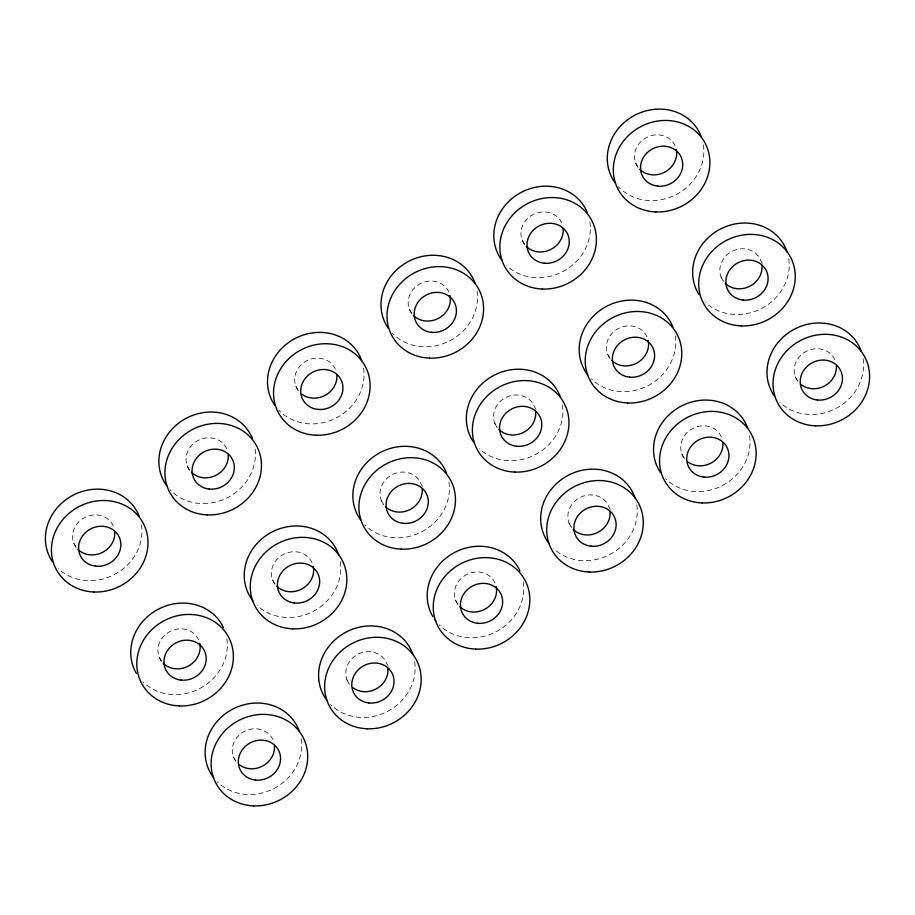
<?xml version="1.0" encoding="UTF-8"?>
<svg xmlns="http://www.w3.org/2000/svg" width="915" height="915" viewBox="0 0 915 915"><rect width="100%" height="100%" fill="white"/><g stroke="black" fill="none" stroke-linecap="round" stroke-linejoin="round"><path stroke-width="0.69" stroke-dasharray="4.58 3.43" d="M762.241 263.291L760.903 260.764A21.537 19.57 -28 0 0 731.485 251.659A21.537 19.57 -28 0 0 723.445 281.294M795.318 376.763L798.669 383.076M720.974 276.822L724.325 283.124M635.605 162.881L638.293 167.925M681.835 453.863L685.198 460.165M607.491 353.911L610.843 360.224M522.133 239.982L524.81 245.026M610.282 509.426L608.933 506.899A21.537 19.57 -28 0 0 579.515 497.794A21.537 19.57 -28 0 0 571.475 527.429M535.927 409.485L534.589 406.958A21.537 19.57 -28 0 0 505.172 397.853A21.537 19.57 -28 0 0 497.131 427.488M569.016 522.957L571.692 528.001M494.66 423.016L497.348 428.06M409.302 309.076L411.979 314.12M422.456 486.574L421.117 484.058A21.537 19.57 -28 0 0 391.7 474.942A21.537 19.57 -28 0 0 383.648 504.588M455.533 600.057L458.884 606.359M381.189 500.105L384.54 506.418M295.82 386.176L298.507 391.22M388.177 666.189L386.839 663.672A21.537 19.57 -28 0 0 357.422 654.557A21.537 19.57 -28 0 0 349.37 684.203M346.911 679.719L350.262 686.033M272.567 579.778L275.918 586.092M187.198 465.838L189.885 470.893M233.428 756.819L236.779 763.133M159.084 656.879L162.435 663.181M73.715 542.938L76.403 547.982M189.668 470.31A21.537 19.57 -28 0 1 197.709 440.675A21.537 19.57 -28 0 1 227.126 449.78M255.136 449.093A49.238 44.732 -28 0 1 226.097 498.355A49.238 44.732 -28 0 1 170.03 489.777M298.29 390.648A21.537 19.57 -28 0 1 306.331 361.002A21.537 19.57 -28 0 1 335.748 370.118M363.587 368.127A49.238 44.732 -28 0 1 335.359 418.372A49.238 44.732 -28 0 1 278.652 410.103M524.592 244.454A21.537 19.57 -28 0 1 532.644 214.808A21.537 19.57 -28 0 1 562.05 223.923M589.9 221.933A49.238 44.732 -28 0 1 562.942 271.526A49.238 44.732 -28 0 1 506.819 265.762M76.185 547.41A21.537 19.57 -28 0 1 84.226 517.776A21.537 19.57 -28 0 1 113.643 526.88M141.482 524.89A49.238 44.732 -28 0 1 114.524 574.494A49.238 44.732 -28 0 1 58.411 568.718M638.075 167.353A21.537 19.57 -28 0 1 646.116 137.719A21.537 19.57 -28 0 1 675.533 146.823M703.372 144.845A49.238 44.732 -28 0 1 675.144 195.089A49.238 44.732 -28 0 1 618.437 186.809M411.773 313.548A21.537 19.57 -28 0 1 419.813 283.913A21.537 19.57 -28 0 1 449.231 293.017M477.07 291.039A49.238 44.732 -28 0 1 448.83 341.284A49.238 44.732 -28 0 1 392.135 333.003M562.428 404.968A49.238 44.732 -28 0 1 535.469 454.572A49.238 44.732 -28 0 1 479.357 448.796M275.026 584.25A21.537 19.57 -28 0 1 283.067 554.616A21.537 19.57 -28 0 1 312.484 563.72M340.323 561.741A49.238 44.732 -28 0 1 313.365 611.334A49.238 44.732 -28 0 1 257.252 605.558M788.741 258.773A49.238 44.732 -28 0 1 761.783 308.378A49.238 44.732 -28 0 1 705.659 302.602M609.962 358.394A21.537 19.57 -28 0 1 618.002 328.748A21.537 19.57 -28 0 1 647.42 337.864M675.259 335.874A49.238 44.732 -28 0 1 647.66 385.798A49.238 44.732 -28 0 1 591.239 378.787M161.555 661.351A21.537 19.57 -28 0 1 169.595 631.705A21.537 19.57 -28 0 1 199.013 640.82M226.851 638.83A49.238 44.732 -28 0 1 199.253 688.755A49.238 44.732 -28 0 1 142.832 681.744M448.956 482.068A49.238 44.732 -28 0 1 421.358 531.992A49.238 44.732 -28 0 1 364.936 524.981M684.306 458.335A21.537 19.57 -28 0 1 692.346 428.689A21.537 19.57 -28 0 1 721.763 437.805M749.602 435.815A49.238 44.732 -28 0 1 722.015 485.739A49.238 44.732 -28 0 1 665.582 478.728M797.788 381.235A21.537 19.57 -28 0 1 805.829 351.6A21.537 19.57 -28 0 1 835.246 360.704M863.085 358.726A49.238 44.732 -28 0 1 836.127 408.319A49.238 44.732 -28 0 1 780.015 402.543M458.003 604.529A21.537 19.57 -28 0 1 466.044 574.883A21.537 19.57 -28 0 1 495.461 583.999M523.3 582.009A49.238 44.732 -28 0 1 495.701 631.933A49.238 44.732 -28 0 1 439.28 624.922M636.771 504.92A49.238 44.732 -28 0 1 609.825 554.513A49.238 44.732 -28 0 1 553.701 548.737M414.678 661.682A49.238 44.732 -28 0 1 387.079 711.607A49.238 44.732 -28 0 1 330.658 704.596M235.898 761.291A21.537 19.57 -28 0 1 243.939 731.657A21.537 19.57 -28 0 1 273.356 740.761M301.195 738.782A49.238 44.732 -28 0 1 273.596 788.707A49.238 44.732 -28 0 1 217.175 781.685"/><path stroke-width="1.37" d="M228.235 454.801A21.537 19.57 -28 0 1 215.357 475.594A21.537 19.57 -28 0 1 191.361 472.254M166.713 485.774A49.238 44.732 -28 0 1 185.665 418.578A49.238 44.732 -28 0 1 252.597 438.96M336.857 375.139A21.537 19.57 -28 0 1 325.237 395.28A21.537 19.57 -28 0 1 301.95 394.262M274.58 405.025A49.238 44.732 -28 0 1 295.568 338.241A49.238 44.732 -28 0 1 361.677 360.521M563.16 228.944A21.537 19.57 -28 0 1 550.292 249.726A21.537 19.57 -28 0 1 526.297 246.387M501.649 259.906A49.238 44.732 -28 0 1 520.601 192.71A49.238 44.732 -28 0 1 587.533 213.103M114.752 531.901A21.537 19.57 -28 0 1 101.874 552.683A21.537 19.57 -28 0 1 77.878 549.343M52.475 561.799A49.238 44.732 -28 0 1 72.823 495.335A49.238 44.732 -28 0 1 139.114 516.06M676.265 149.294A21.537 19.57 -28 0 1 665.022 171.997A21.537 19.57 -28 0 1 639.768 169.286M615.12 182.817A49.238 44.732 -28 0 1 634.713 115.279A49.238 44.732 -28 0 1 701.462 137.227M449.963 295.488A21.537 19.57 -28 0 1 438.72 318.191A21.537 19.57 -28 0 1 413.466 315.481M388.063 327.936A49.238 44.732 -28 0 1 409.039 261.141A49.238 44.732 -28 0 1 475.16 283.421M535.698 411.979A21.537 19.57 -28 0 1 522.82 432.761A21.537 19.57 -28 0 1 498.824 429.421M473.421 441.876A49.238 44.732 -28 0 1 493.768 375.413A49.238 44.732 -28 0 1 560.072 396.138M313.216 566.191A21.537 19.57 -28 0 1 301.973 588.894A21.537 19.57 -28 0 1 276.719 586.183M252.86 600.755A49.238 44.732 -28 0 1 271.663 532.175A49.238 44.732 -28 0 1 338.836 555.371M762.001 265.785A21.537 19.57 -28 0 1 749.133 286.567A21.537 19.57 -28 0 1 725.138 283.227M699.014 294.584A49.238 44.732 -28 0 1 722.004 228.247A49.238 44.732 -28 0 1 787.243 252.414M648.152 340.323A21.537 19.57 -28 0 1 636.909 363.026A21.537 19.57 -28 0 1 611.655 360.327M587.796 374.887A49.238 44.732 -28 0 1 605.341 307.005A49.238 44.732 -28 0 1 672.891 327.044M199.744 643.279A21.537 19.57 -28 0 1 188.501 665.983A21.537 19.57 -28 0 1 163.247 663.284M136.438 673.52A49.238 44.732 -28 0 1 158.203 609.264A49.238 44.732 -28 0 1 223.466 627.61M422.215 489.079A21.537 19.57 -28 0 1 409.348 509.861A21.537 19.57 -28 0 1 385.352 506.521M360.704 520.04A49.238 44.732 -28 0 1 379.656 452.845A49.238 44.732 -28 0 1 446.589 473.227M722.873 442.826A21.537 19.57 -28 0 1 711.252 462.967A21.537 19.57 -28 0 1 687.966 461.961M660.596 472.723A49.238 44.732 -28 0 1 681.583 405.928A49.238 44.732 -28 0 1 747.692 428.209M836.356 365.726A21.537 19.57 -28 0 1 824.735 385.878A21.537 19.57 -28 0 1 801.449 384.86M774.079 395.623A49.238 44.732 -28 0 1 795.055 328.828A49.238 44.732 -28 0 1 861.175 351.108M496.193 586.458A21.537 19.57 -28 0 1 484.95 609.161A21.537 19.57 -28 0 1 459.696 606.462M435.826 621.022A49.238 44.732 -28 0 1 434.293 618.906M432.887 616.699A49.238 44.732 -28 0 1 454.652 552.443A49.238 44.732 -28 0 1 519.914 570.8M610.042 511.92A21.537 19.57 -28 0 1 597.175 532.713A21.537 19.57 -28 0 1 573.179 529.362M549.309 543.933A49.238 44.732 -28 0 1 568.112 475.354A49.238 44.732 -28 0 1 635.285 498.549M387.937 668.693A21.537 19.57 -28 0 1 376.328 688.835A21.537 19.57 -28 0 1 353.03 687.817M327.204 700.696A49.238 44.732 -28 0 1 345.378 632.459A49.238 44.732 -28 0 1 412.768 654.065M274.466 745.782A21.537 19.57 -28 0 1 262.845 765.924A21.537 19.57 -28 0 1 239.558 764.917M213.733 777.796A49.238 44.732 -28 0 1 231.895 709.56A49.238 44.732 -28 0 1 299.285 731.165M207.385 514.893A49.238 44.732 -28 0 0 257.618 447.938A49.238 44.732 -28 0 0 174.593 444.667A49.238 44.732 -28 0 0 207.385 514.893M209.203 489.068A21.537 19.57 -28 0 0 233.165 461.137A21.537 19.57 -28 0 0 197.24 457.294A21.537 19.57 -28 0 0 209.203 489.068M316.007 435.22A49.238 44.732 -28 0 0 366.24 368.265A49.238 44.732 -28 0 0 283.215 365.005A49.238 44.732 -28 0 0 316.007 435.22M317.825 409.394A21.537 19.57 -28 0 0 341.787 381.475A21.537 19.57 -28 0 0 305.862 377.632A21.537 19.57 -28 0 0 317.825 409.394M542.321 289.026A49.238 44.732 -28 0 0 592.543 222.071A49.238 44.732 -28 0 0 509.529 218.811A49.238 44.732 -28 0 0 542.321 289.026M544.128 263.2A21.537 19.57 -28 0 0 568.089 235.281A21.537 19.57 -28 0 0 532.164 231.438A21.537 19.57 -28 0 0 544.128 263.2M93.902 591.994A49.238 44.732 -28 0 0 144.135 525.027A49.238 44.732 -28 0 0 61.111 521.767A49.238 44.732 -28 0 0 93.902 591.994M95.72 566.168A21.537 19.57 -28 0 0 119.682 538.237A21.537 19.57 -28 0 0 83.757 534.394A21.537 19.57 -28 0 0 95.72 566.168M655.792 211.937A49.238 44.732 -28 0 0 706.025 144.982A49.238 44.732 -28 0 0 623.001 141.711A49.238 44.732 -28 0 0 655.792 211.937M657.611 186.111A21.537 19.57 -28 0 0 681.572 158.181A21.537 19.57 -28 0 0 645.647 154.338A21.537 19.57 -28 0 0 657.611 186.111M429.49 358.131A49.238 44.732 -28 0 0 479.723 291.176A49.238 44.732 -28 0 0 396.698 287.905A49.238 44.732 -28 0 0 429.49 358.131M431.297 332.305A21.537 19.57 -28 0 0 455.27 304.375A21.537 19.57 -28 0 0 419.344 300.532A21.537 19.57 -28 0 0 431.297 332.305M514.848 472.071A49.238 44.732 -28 0 0 565.081 405.105A49.238 44.732 -28 0 0 482.068 401.845A49.238 44.732 -28 0 0 514.848 472.071M516.666 446.246A21.537 19.57 -28 0 0 540.628 418.315A21.537 19.57 -28 0 0 504.703 414.472A21.537 19.57 -28 0 0 516.666 446.246M292.743 628.834A49.238 44.732 -28 0 0 342.976 561.879A49.238 44.732 -28 0 0 259.963 558.607A49.238 44.732 -28 0 0 292.743 628.834M294.561 603.008A21.537 19.57 -28 0 0 318.523 575.077A21.537 19.57 -28 0 0 282.598 571.235A21.537 19.57 -28 0 0 294.561 603.008M741.161 325.877A49.238 44.732 -28 0 0 791.395 258.922A49.238 44.732 -28 0 0 708.37 255.651A49.238 44.732 -28 0 0 741.161 325.877M742.969 300.051A21.537 19.57 -28 0 0 766.93 272.121A21.537 19.57 -28 0 0 731.005 268.278A21.537 19.57 -28 0 0 742.969 300.051M627.679 402.966A49.238 44.732 -28 0 0 677.912 336.011A49.238 44.732 -28 0 0 594.887 332.751A49.238 44.732 -28 0 0 627.679 402.966M629.497 377.14A21.537 19.57 -28 0 0 653.459 349.21A21.537 19.57 -28 0 0 617.534 345.367A21.537 19.57 -28 0 0 629.497 377.14M179.271 705.923A49.238 44.732 -28 0 0 229.505 638.967A49.238 44.732 -28 0 0 146.48 635.708A49.238 44.732 -28 0 0 179.271 705.923M181.078 680.097A21.537 19.57 -28 0 0 205.052 652.178A21.537 19.57 -28 0 0 169.115 648.335A21.537 19.57 -28 0 0 181.078 680.097M401.376 549.16A49.238 44.732 -28 0 0 451.598 482.205A49.238 44.732 -28 0 0 368.585 478.945A49.238 44.732 -28 0 0 401.376 549.16M403.183 523.334A21.537 19.57 -28 0 0 427.145 495.404A21.537 19.57 -28 0 0 391.22 491.561A21.537 19.57 -28 0 0 403.183 523.334M702.022 502.918A49.238 44.732 -28 0 0 752.256 435.952A49.238 44.732 -28 0 0 669.231 432.692A49.238 44.732 -28 0 0 702.022 502.918M703.841 477.081A21.537 19.57 -28 0 0 727.802 449.162A21.537 19.57 -28 0 0 691.877 445.319A21.537 19.57 -28 0 0 703.841 477.081M815.505 425.818A49.238 44.732 -28 0 0 865.739 358.863A49.238 44.732 -28 0 0 782.714 355.592A49.238 44.732 -28 0 0 815.505 425.818M817.312 399.992A21.537 19.57 -28 0 0 841.285 372.062A21.537 19.57 -28 0 0 805.36 368.219A21.537 19.57 -28 0 0 817.312 399.992M475.72 649.112A49.238 44.732 -28 0 0 525.953 582.146A49.238 44.732 -28 0 0 442.929 578.886A49.238 44.732 -28 0 0 475.72 649.112M477.527 623.275A21.537 19.57 -28 0 0 501.5 595.356A21.537 19.57 -28 0 0 465.575 591.513A21.537 19.57 -28 0 0 477.527 623.275M589.203 572.012A49.238 44.732 -28 0 0 639.425 505.057A49.238 44.732 -28 0 0 556.412 501.786A49.238 44.732 -28 0 0 589.203 572.012M591.01 546.186A21.537 19.57 -28 0 0 614.971 518.256A21.537 19.57 -28 0 0 579.046 514.413A21.537 19.57 -28 0 0 591.01 546.186M367.098 728.775A49.238 44.732 -28 0 0 417.32 661.82A49.238 44.732 -28 0 0 334.307 658.56A49.238 44.732 -28 0 0 367.098 728.775M368.905 702.949A21.537 19.57 -28 0 0 392.867 675.018A21.537 19.57 -28 0 0 356.942 671.175A21.537 19.57 -28 0 0 368.905 702.949M253.615 805.875A49.238 44.732 -28 0 0 303.849 738.92A49.238 44.732 -28 0 0 220.824 735.649A49.238 44.732 -28 0 0 253.615 805.875M255.434 780.049A21.537 19.57 -28 0 0 279.395 752.119A21.537 19.57 -28 0 0 243.47 748.276A21.537 19.57 -28 0 0 255.434 780.049"/></g></svg>
